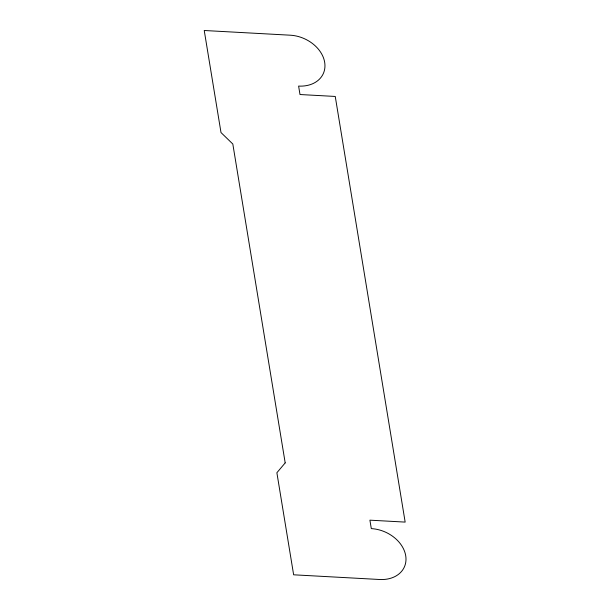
<?xml version="1.0" encoding="UTF-8"?>
<svg xmlns="http://www.w3.org/2000/svg" width="610" height="610" viewBox="0 0 610 610"><rect width="100%" height="100%" fill="white"/><g stroke="black" fill="none" stroke-linecap="round" stroke-linejoin="round"><path stroke-width="0.91" d="M285.19 462.891L276.879 472.742L293.639 574.803L379.656 579.5A31.644 24.095 24 0 0 405.711 555.702A31.644 24.095 24 0 0 371.299 528.611L369.912 520.17L405.162 522.099L335.248 96.449L299.998 94.527L298.61 86.086A31.644 24.095 24 0 0 324.673 62.296A31.644 24.095 24 0 0 290.253 35.197L204.236 30.5L221.003 132.553L232.822 144.029L285.19 462.891"/></g></svg>
